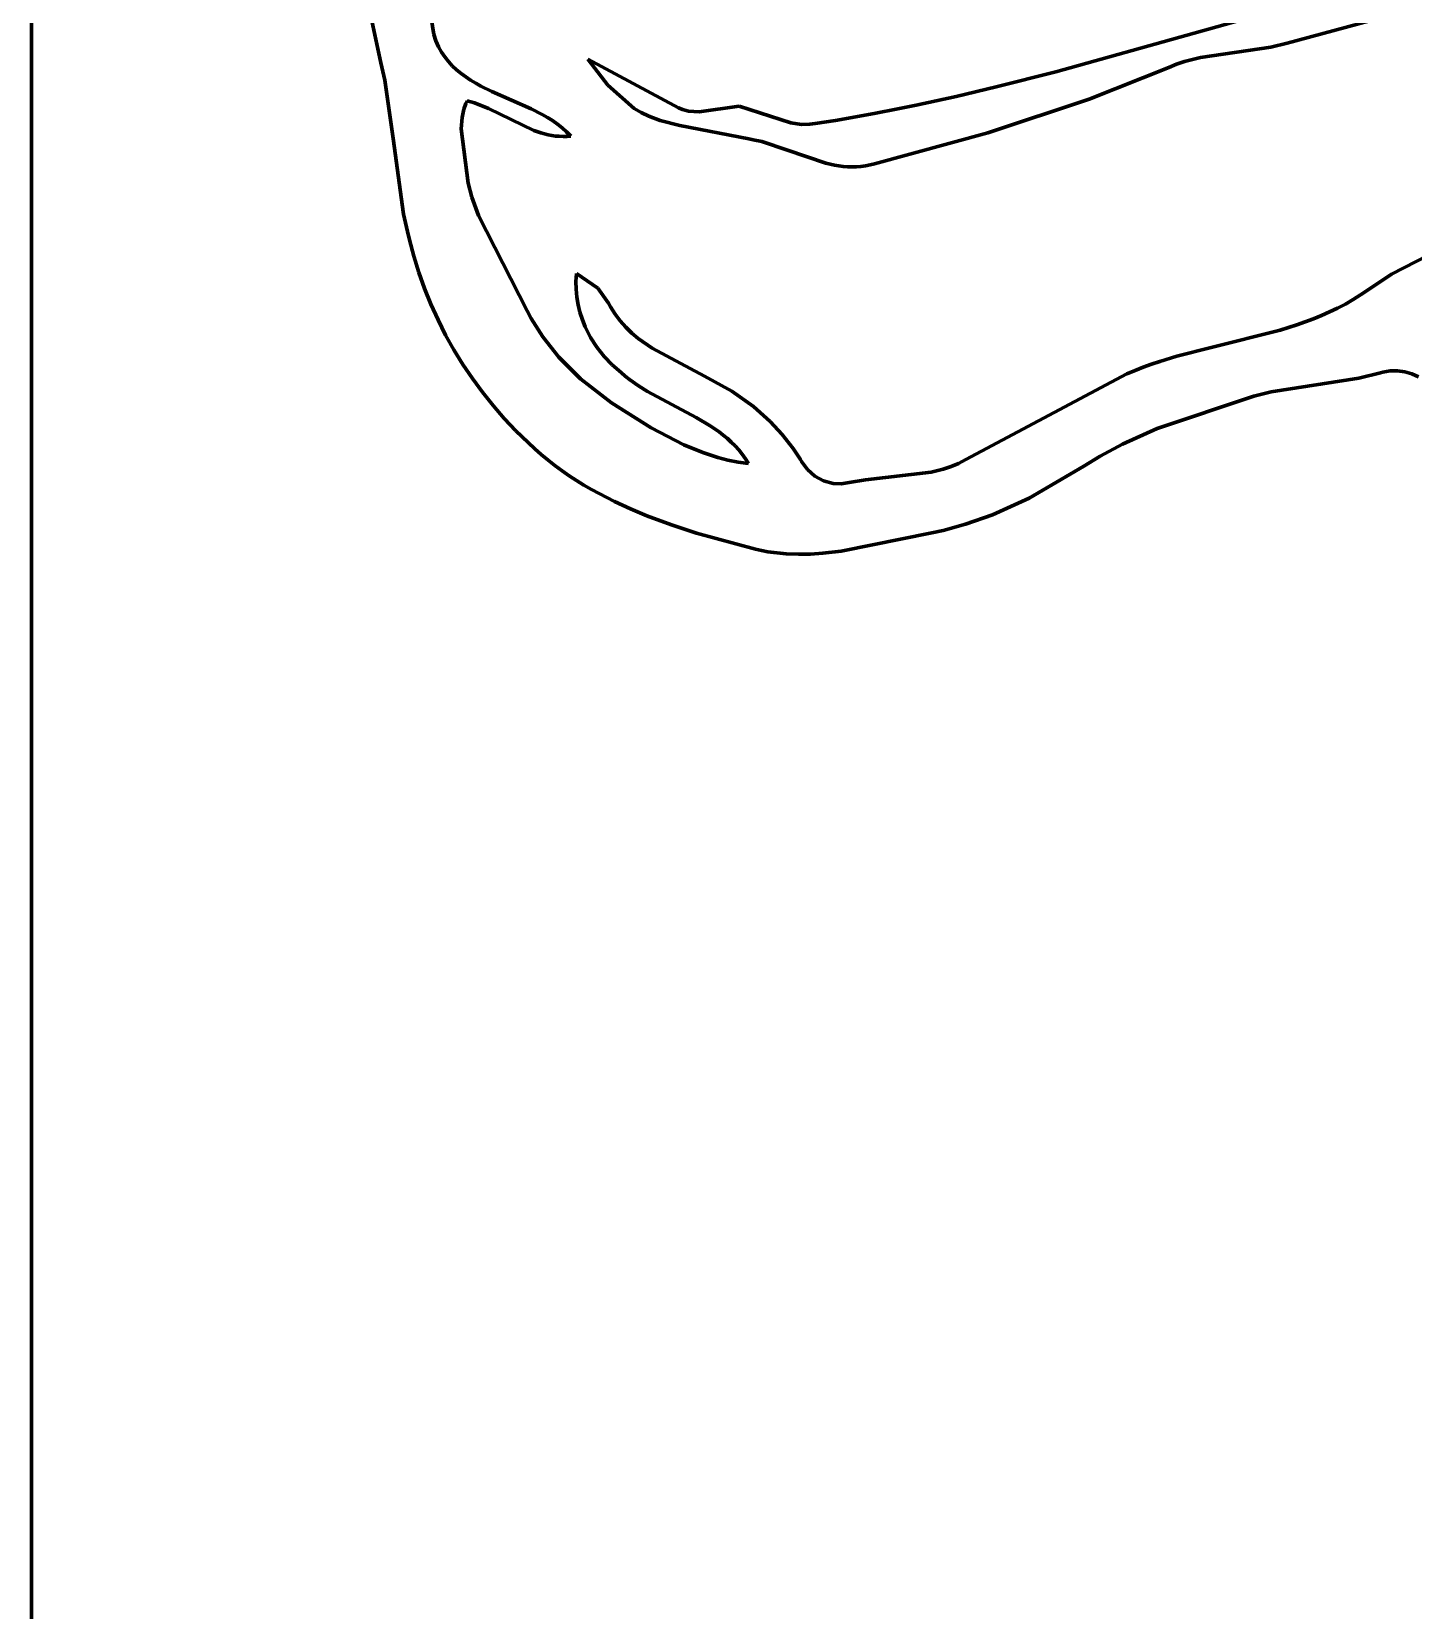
# Model space of a CAD drawing. Header units: millimetres. Extents: x 0 to 10.1, y 0 to 14.2.
# Drawn here: x 0 to 2.279, y 2.992 to 5.595 of the extents above; entities that cross this region are included whole.
import ezdxf

# ---------------------------------------------------------------- set-up
doc = ezdxf.new("R2010")
doc.units = ezdxf.units.MM
doc.layers.add('color#010101ff', color=7, linetype='CONTINUOUS', lineweight=100)
doc.layers.add('color#ffffffff', color=7, linetype='CONTINUOUS', lineweight=100)

msp = doc.modelspace()

# ---------------------------------------------------------------- linework, layer by layer
at = {"layer": 'color#010101ff'}
for p, q in [((0.5762, 5.5438), (0.5164, 5.8191)), ((2.7364, 5.7578), (2.0706, 5.5763)), ((0.6521, 5.662), (0.6633, 5.5904)), ((1.689, 5.5292), (2.1452, 5.6572)), ((0.6633, 5.5904), (0.6669, 5.5801)), ((0.6669, 5.5801), (0.6711, 5.5705)), ((2.0706, 5.5763), (2.0438, 5.5697)), ((0.6711, 5.5705), (0.676, 5.5617)), ((0.676, 5.5617), (0.6814, 5.5535)), ((0.6814, 5.5535), (0.6874, 5.5459)), ((0.6874, 5.5459), (0.6938, 5.5388)), ((0.9502, 5.5068), (0.9175, 5.5499)), ((0.9175, 5.5499), (1.0667, 5.4697)), ((1.9012, 5.546), (1.8881, 5.5415)), ((1.9278, 5.5528), (1.9012, 5.546)), ((2.0438, 5.5697), (1.9278, 5.5528)), ((0.5828, 5.5154), (0.5762, 5.5438)), ((0.6938, 5.5388), (0.7008, 5.5323)), ((0.7008, 5.5323), (0.7082, 5.5262)), ((0.7082, 5.5262), (0.7159, 5.5205)), ((0.7159, 5.5205), (0.724, 5.5152)), ((1.5907, 5.5042), (1.689, 5.5292)), ((1.8753, 5.536), (1.7443, 5.4842)), ((1.8881, 5.5415), (1.8753, 5.536)), ((0.5964, 5.4193), (0.5828, 5.5154)), ((0.724, 5.5152), (0.7324, 5.5102)), ((0.7324, 5.5102), (0.741, 5.5055)), ((0.741, 5.5055), (0.759, 5.4967)), ((0.759, 5.4967), (0.8241, 5.468)), ((0.9935, 5.4686), (0.9502, 5.5068)), ((1.5248, 5.4886), (1.5907, 5.5042)), ((0.7131, 5.4677), (0.71, 5.4539)), ((0.7163, 5.4768), (0.7131, 5.4677)), ((0.7183, 5.4813), (0.7163, 5.4768)), ((0.7303, 5.4778), (0.7183, 5.4813)), ((0.7537, 5.4684), (0.7303, 5.4778)), ((0.8282, 5.4325), (0.7537, 5.4684)), ((0.8241, 5.468), (0.8421, 5.4588)), ((1.0054, 5.4619), (0.9935, 5.4686)), ((1.0667, 5.4697), (1.0734, 5.4668)), ((1.0734, 5.4668), (1.0836, 5.4641)), ((1.1008, 5.4629), (1.167, 5.4723)), ((1.167, 5.4723), (1.2523, 5.4448)), ((1.3924, 5.4609), (1.4256, 5.4674)), ((1.4256, 5.4674), (1.4588, 5.4741)), ((1.4588, 5.4741), (1.5248, 5.4886)), ((1.7443, 5.4842), (1.5772, 5.4283)), ((0.71, 5.4539), (0.7083, 5.4352)), ((0.8421, 5.4588), (0.8507, 5.4538)), ((0.8507, 5.4538), (0.8591, 5.4485)), ((0.8591, 5.4485), (0.8673, 5.4428)), ((0.8673, 5.4428), (0.875, 5.4367)), ((1.0177, 5.4561), (1.0054, 5.4619)), ((1.0366, 5.449), (1.0177, 5.4561)), ((1.0693, 5.4404), (1.0366, 5.449)), ((1.0836, 5.4641), (1.1008, 5.4629)), ((1.2523, 5.4448), (1.2698, 5.4424)), ((1.2698, 5.4424), (1.2832, 5.4425)), ((1.2832, 5.4425), (1.2923, 5.4436)), ((1.2923, 5.4436), (1.3258, 5.449)), ((1.3258, 5.449), (1.3591, 5.4548)), ((1.3591, 5.4548), (1.3924, 5.4609)), ((0.6134, 5.2943), (0.5964, 5.4193)), ((0.7083, 5.4352), (0.7199, 5.3456)), ((0.84, 5.4285), (0.8282, 5.4325)), ((0.8519, 5.4253), (0.84, 5.4285)), ((0.8641, 5.4232), (0.8519, 5.4253)), ((0.8703, 5.4227), (0.8641, 5.4232)), ((0.8766, 5.4224), (0.8703, 5.4227)), ((0.875, 5.4367), (0.8824, 5.4302)), ((0.883, 5.4226), (0.8766, 5.4224)), ((0.8824, 5.4302), (0.8894, 5.4231)), ((0.8894, 5.4231), (0.883, 5.4226)), ((1.1827, 5.4183), (1.0693, 5.4404)), ((1.19, 5.4171), (1.1827, 5.4183)), ((1.2043, 5.4139), (1.19, 5.4171)), ((1.5772, 5.4283), (1.3903, 5.3774)), ((1.2468, 5.4), (1.2043, 5.4139)), ((1.3099, 5.3783), (1.2468, 5.4)), ((1.3242, 5.3751), (1.3099, 5.3783)), ((1.3385, 5.373), (1.3242, 5.3751)), ((1.3458, 5.3724), (1.3385, 5.373)), ((1.353, 5.3721), (1.3458, 5.3724)), ((1.3604, 5.3723), (1.353, 5.3721)), ((1.3678, 5.3729), (1.3604, 5.3723)), ((1.3752, 5.3739), (1.3678, 5.3729)), ((1.3827, 5.3754), (1.3752, 5.3739)), ((1.3903, 5.3774), (1.3827, 5.3754)), ((0.7199, 5.3456), (0.7262, 5.3224)), ((0.7262, 5.3224), (0.737, 5.2922)), ((0.6201, 5.2659), (0.6134, 5.2943)), ((0.737, 5.2922), (0.8171, 5.1352)), ((2.2429, 5.1956), (2.4419, 5.2977)), ((0.6233, 5.2522), (0.6201, 5.2659)), ((0.6305, 5.2251), (0.6233, 5.2522)), ((0.6388, 5.1983), (0.6305, 5.2251)), ((0.6482, 5.1718), (0.6388, 5.1983)), ((0.8978, 5.1834), (0.8985, 5.1965)), ((0.898, 5.1704), (0.8978, 5.1834)), ((0.8985, 5.1965), (0.934, 5.1725)), ((2.2041, 5.1697), (2.2429, 5.1956)), ((0.6587, 5.1458), (0.6482, 5.1718)), ((0.8993, 5.1576), (0.898, 5.1704)), ((0.9014, 5.1449), (0.8993, 5.1576)), ((0.934, 5.1725), (0.9515, 5.1478)), ((2.1794, 5.1534), (2.1918, 5.1613)), ((2.1918, 5.1613), (2.2041, 5.1697)), ((0.6703, 5.1202), (0.6587, 5.1458)), ((0.8171, 5.1352), (0.8238, 5.1224)), ((0.9044, 5.1325), (0.9014, 5.1449)), ((0.9084, 5.1203), (0.9044, 5.1325)), ((0.9515, 5.1478), (0.9549, 5.1415)), ((0.9549, 5.1415), (0.9586, 5.1353)), ((0.9586, 5.1353), (0.9625, 5.1294)), ((0.9625, 5.1294), (0.9709, 5.1183)), ((2.1274, 5.1272), (2.1407, 5.1331)), ((2.1407, 5.1331), (2.1538, 5.1394)), ((2.1538, 5.1394), (2.1667, 5.1461)), ((2.1667, 5.1461), (2.1794, 5.1534)), ((0.6829, 5.0951), (0.6703, 5.1202)), ((0.8238, 5.1224), (0.8429, 5.092)), ((0.9131, 5.1084), (0.9084, 5.1203)), ((0.9217, 5.0912), (0.9131, 5.1084)), ((0.9709, 5.1183), (0.9801, 5.108)), ((0.9801, 5.108), (0.99, 5.0984)), ((1.9455, 5.0747), (2.059, 5.1032)), ((2.059, 5.1032), (2.0868, 5.1119)), ((2.0868, 5.1119), (2.1005, 5.1167)), ((2.1005, 5.1167), (2.114, 5.1217)), ((2.114, 5.1217), (2.1274, 5.1272)), ((0.6966, 5.0705), (0.6829, 5.0951)), ((0.8429, 5.092), (0.8696, 5.0583)), ((0.9321, 5.075), (0.9217, 5.0912)), ((0.99, 5.0984), (1.0006, 5.0895)), ((1.0006, 5.0895), (1.0232, 5.0733)), ((0.7112, 5.0466), (0.6966, 5.0705)), ((0.8696, 5.0583), (0.9053, 5.0229)), ((0.9441, 5.0598), (0.9321, 5.075)), ((0.9575, 5.0459), (0.9441, 5.0598)), ((1.0232, 5.0733), (1.1099, 5.0275)), ((1.8471, 5.0469), (1.8609, 5.0515)), ((1.8609, 5.0515), (1.8888, 5.06)), ((1.8888, 5.06), (1.9455, 5.0747)), ((0.7269, 5.0232), (0.7112, 5.0466)), ((0.9724, 5.0333), (0.9575, 5.0459)), ((0.9791, 5.0274), (0.9724, 5.0333)), ((0.9861, 5.0218), (0.9791, 5.0274)), ((1.1099, 5.0275), (1.1548, 5.0026)), ((1.541, 4.8898), (1.8064, 5.031)), ((1.8064, 5.031), (1.8198, 5.0367)), ((1.8198, 5.0367), (1.8334, 5.042)), ((1.8334, 5.042), (1.8471, 5.0469)), ((2.2245, 5.0327), (2.1889, 5.0237)), ((2.2284, 5.0338), (2.2245, 5.0327)), ((2.2403, 5.0358), (2.2284, 5.0338)), ((2.2524, 5.036), (2.2403, 5.0358)), ((2.2645, 5.0343), (2.2524, 5.036)), ((2.2762, 5.031), (2.2645, 5.0343)), ((2.2873, 5.0261), (2.2762, 5.031)), ((0.7435, 5.0006), (0.7269, 5.0232)), ((0.761, 4.9787), (0.7435, 5.0006)), ((0.9053, 5.0229), (0.9565, 4.9835)), ((1.0007, 5.0113), (0.9861, 5.0218)), ((1.0159, 5.0018), (1.0007, 5.0113)), ((1.0959, 4.9593), (1.0159, 5.0018)), ((1.1548, 5.0026), (1.1907, 4.977)), ((2.044, 5.0013), (2.0156, 4.994)), ((2.1889, 5.0237), (2.044, 5.0013)), ((0.7794, 4.9575), (0.761, 4.9787)), ((0.9565, 4.9835), (1.022, 4.9422)), ((1.1907, 4.977), (1.2181, 4.9527)), ((2.0156, 4.994), (1.8563, 4.9411)), ((0.7988, 4.9371), (0.7794, 4.9575)), ((1.119, 4.9456), (1.0959, 4.9593)), ((1.2181, 4.9527), (1.2381, 4.9313)), ((0.819, 4.9176), (0.7988, 4.9371)), ((1.022, 4.9422), (1.0754, 4.9142)), ((1.1337, 4.9356), (1.119, 4.9456)), ((1.1407, 4.9302), (1.1337, 4.9356)), ((1.1475, 4.9245), (1.1407, 4.9302)), ((1.154, 4.9185), (1.1475, 4.9245)), ((1.2381, 4.9313), (1.2561, 4.9081)), ((1.8563, 4.9411), (1.799, 4.9153)), ((0.8297, 4.9076), (0.819, 4.9176)), ((0.8406, 4.898), (0.8297, 4.9076)), ((0.8518, 4.8888), (0.8406, 4.898)), ((1.0754, 4.9142), (1.1071, 4.9012)), ((1.1071, 4.9012), (1.1315, 4.8933)), ((1.1603, 4.9122), (1.154, 4.9185)), ((1.1663, 4.9056), (1.1603, 4.9122)), ((1.1719, 4.8985), (1.1663, 4.9056)), ((1.1773, 4.891), (1.1719, 4.8985)), ((1.2561, 4.9081), (1.2681, 4.8896)), ((1.762, 4.8954), (1.7351, 4.8789)), ((1.799, 4.9153), (1.762, 4.8954)), ((0.8632, 4.8799), (0.8518, 4.8888)), ((0.8748, 4.8713), (0.8632, 4.8799)), ((0.8866, 4.8631), (0.8748, 4.8713)), ((1.1315, 4.8933), (1.1481, 4.889)), ((1.1481, 4.889), (1.165, 4.8856)), ((1.165, 4.8856), (1.1822, 4.8831)), ((1.1822, 4.8831), (1.1773, 4.891)), ((1.2681, 4.8896), (1.2697, 4.8866)), ((1.2697, 4.8866), (1.2795, 4.8731)), ((1.2795, 4.8731), (1.2918, 4.8623)), ((1.3754, 4.8561), (1.4838, 4.869)), ((1.4838, 4.869), (1.5034, 4.8739)), ((1.5034, 4.8739), (1.5163, 4.8782)), ((1.5163, 4.8782), (1.5288, 4.8835)), ((1.5288, 4.8835), (1.541, 4.8898)), ((1.7351, 4.8789), (1.6451, 4.8262)), ((0.8987, 4.8553), (0.8866, 4.8631)), ((0.9109, 4.8477), (0.8987, 4.8553)), ((0.9233, 4.8404), (0.9109, 4.8477)), ((1.2918, 4.8623), (1.3062, 4.8545)), ((1.3062, 4.8545), (1.322, 4.8502)), ((1.322, 4.8502), (1.3352, 4.8496)), ((1.3352, 4.8496), (1.3486, 4.8517)), ((1.3486, 4.8517), (1.3754, 4.8561)), ((0.9359, 4.8335), (0.9233, 4.8404)), ((0.9615, 4.8204), (0.9359, 4.8335)), ((0.9877, 4.8083), (0.9615, 4.8204)), ((1.6451, 4.8262), (1.5847, 4.7988)), ((1.0144, 4.7972), (0.9877, 4.8083)), ((1.0552, 4.7821), (1.0144, 4.7972)), ((1.5847, 4.7988), (1.5401, 4.783)), ((1.0966, 4.7686), (1.0552, 4.7821)), ((1.194, 4.7418), (1.0966, 4.7686)), ((1.4848, 4.769), (1.3351, 4.7389)), ((1.5035, 4.773), (1.4848, 4.769)), ((1.5401, 4.783), (1.5035, 4.773)), ((1.204, 4.7396), (1.194, 4.7418)), ((1.2141, 4.7378), (1.204, 4.7396)), ((1.3351, 4.7389), (1.3049, 4.7354)), ((1.2242, 4.7363), (1.2141, 4.7378)), ((1.2343, 4.7352), (1.2242, 4.7363)), ((1.2443, 4.7344), (1.2343, 4.7352)), ((1.2645, 4.7337), (1.2443, 4.7344)), ((1.2847, 4.734), (1.2645, 4.7337)), ((1.3049, 4.7354), (1.2847, 4.734))]:
    msp.add_line(p, q, dxfattribs=at)
at = {"layer": 'color#ffffffff'}
for p, q in [((0, 0), (0, 8.09)), ((0.5164, 5.8191), (0.5762, 5.5438)), ((2.0706, 5.5763), (2.7364, 5.7578)), ((0.6633, 5.5904), (0.6521, 5.662)), ((2.1452, 5.6572), (1.689, 5.5292)), ((0.6669, 5.5801), (0.6633, 5.5904)), ((0.6711, 5.5705), (0.6669, 5.5801)), ((2.0438, 5.5697), (2.0706, 5.5763)), ((0.676, 5.5617), (0.6711, 5.5705)), ((0.6814, 5.5535), (0.676, 5.5617)), ((0.6874, 5.5459), (0.6814, 5.5535)), ((0.6938, 5.5388), (0.6874, 5.5459)), ((1.0667, 5.4697), (0.9175, 5.5499)), ((0.9175, 5.5499), (0.9502, 5.5068)), ((1.8881, 5.5415), (1.9012, 5.546)), ((1.9012, 5.546), (1.9278, 5.5528)), ((1.9278, 5.5528), (2.0438, 5.5697)), ((0.5762, 5.5438), (0.5828, 5.5154)), ((0.7008, 5.5323), (0.6938, 5.5388)), ((0.7082, 5.5262), (0.7008, 5.5323)), ((0.7159, 5.5205), (0.7082, 5.5262)), ((0.724, 5.5152), (0.7159, 5.5205)), ((1.689, 5.5292), (1.5907, 5.5042)), ((1.7443, 5.4842), (1.8753, 5.536)), ((1.8753, 5.536), (1.8881, 5.5415)), ((0.5828, 5.5154), (0.5964, 5.4193)), ((0.7324, 5.5102), (0.724, 5.5152)), ((0.741, 5.5055), (0.7324, 5.5102)), ((0.759, 5.4967), (0.741, 5.5055)), ((0.8241, 5.468), (0.759, 5.4967)), ((0.9502, 5.5068), (0.9935, 5.4686)), ((1.5907, 5.5042), (1.5248, 5.4886)), ((0.71, 5.4539), (0.7131, 5.4677)), ((0.7131, 5.4677), (0.7163, 5.4768)), ((0.7163, 5.4768), (0.7183, 5.4813)), ((0.7183, 5.4813), (0.7303, 5.4778)), ((0.7303, 5.4778), (0.7537, 5.4684)), ((0.7537, 5.4684), (0.8282, 5.4325)), ((0.8421, 5.4588), (0.8241, 5.468)), ((0.9935, 5.4686), (1.0054, 5.4619)), ((1.0734, 5.4668), (1.0667, 5.4697)), ((1.0836, 5.4641), (1.0734, 5.4668)), ((1.167, 5.4723), (1.1008, 5.4629)), ((1.2523, 5.4448), (1.167, 5.4723)), ((1.4256, 5.4674), (1.3924, 5.4609)), ((1.4588, 5.4741), (1.4256, 5.4674)), ((1.5248, 5.4886), (1.4588, 5.4741)), ((1.5772, 5.4283), (1.7443, 5.4842)), ((0.7083, 5.4352), (0.71, 5.4539)), ((0.8507, 5.4538), (0.8421, 5.4588)), ((0.8591, 5.4485), (0.8507, 5.4538)), ((0.8673, 5.4428), (0.8591, 5.4485)), ((0.875, 5.4367), (0.8673, 5.4428)), ((1.0054, 5.4619), (1.0177, 5.4561)), ((1.0177, 5.4561), (1.0366, 5.449)), ((1.0366, 5.449), (1.0693, 5.4404)), ((1.1008, 5.4629), (1.0836, 5.4641)), ((1.2698, 5.4424), (1.2523, 5.4448)), ((1.2832, 5.4425), (1.2698, 5.4424)), ((1.2923, 5.4436), (1.2832, 5.4425)), ((1.3258, 5.449), (1.2923, 5.4436)), ((1.3591, 5.4548), (1.3258, 5.449)), ((1.3924, 5.4609), (1.3591, 5.4548)), ((0.5964, 5.4193), (0.6134, 5.2943)), ((0.7199, 5.3456), (0.7083, 5.4352)), ((0.8282, 5.4325), (0.84, 5.4285)), ((0.84, 5.4285), (0.8519, 5.4253)), ((0.8519, 5.4253), (0.8641, 5.4232)), ((0.8641, 5.4232), (0.8703, 5.4227)), ((0.8703, 5.4227), (0.8766, 5.4224)), ((0.8824, 5.4302), (0.875, 5.4367)), ((0.8766, 5.4224), (0.883, 5.4226)), ((0.8894, 5.4231), (0.8824, 5.4302)), ((0.883, 5.4226), (0.8894, 5.4231)), ((1.0693, 5.4404), (1.1827, 5.4183)), ((1.1827, 5.4183), (1.19, 5.4171)), ((1.19, 5.4171), (1.2043, 5.4139)), ((1.3903, 5.3774), (1.5772, 5.4283)), ((1.2043, 5.4139), (1.2468, 5.4)), ((1.2468, 5.4), (1.3099, 5.3783)), ((1.3099, 5.3783), (1.3242, 5.3751)), ((1.3242, 5.3751), (1.3385, 5.373)), ((1.3385, 5.373), (1.3458, 5.3724)), ((1.3458, 5.3724), (1.353, 5.3721)), ((1.353, 5.3721), (1.3604, 5.3723)), ((1.3604, 5.3723), (1.3678, 5.3729)), ((1.3678, 5.3729), (1.3752, 5.3739)), ((1.3752, 5.3739), (1.3827, 5.3754)), ((1.3827, 5.3754), (1.3903, 5.3774)), ((0.7262, 5.3224), (0.7199, 5.3456)), ((0.737, 5.2922), (0.7262, 5.3224)), ((0.6134, 5.2943), (0.6201, 5.2659)), ((0.8171, 5.1352), (0.737, 5.2922)), ((2.4419, 5.2977), (2.2429, 5.1956)), ((0.6201, 5.2659), (0.6233, 5.2522)), ((0.6233, 5.2522), (0.6305, 5.2251)), ((0.6305, 5.2251), (0.6388, 5.1983)), ((0.6388, 5.1983), (0.6482, 5.1718)), ((0.8985, 5.1965), (0.8978, 5.1834)), ((0.8978, 5.1834), (0.898, 5.1704)), ((0.934, 5.1725), (0.8985, 5.1965)), ((2.2429, 5.1956), (2.2041, 5.1697)), ((0.6482, 5.1718), (0.6587, 5.1458)), ((0.898, 5.1704), (0.8993, 5.1576)), ((0.8993, 5.1576), (0.9014, 5.1449)), ((0.9515, 5.1478), (0.934, 5.1725)), ((2.1918, 5.1613), (2.1794, 5.1534)), ((2.2041, 5.1697), (2.1918, 5.1613)), ((0.6587, 5.1458), (0.6703, 5.1202)), ((0.8238, 5.1224), (0.8171, 5.1352)), ((0.9014, 5.1449), (0.9044, 5.1325)), ((0.9044, 5.1325), (0.9084, 5.1203)), ((0.9549, 5.1415), (0.9515, 5.1478)), ((0.9586, 5.1353), (0.9549, 5.1415)), ((0.9625, 5.1294), (0.9586, 5.1353)), ((0.9709, 5.1183), (0.9625, 5.1294)), ((2.1407, 5.1331), (2.1274, 5.1272)), ((2.1538, 5.1394), (2.1407, 5.1331)), ((2.1667, 5.1461), (2.1538, 5.1394)), ((2.1794, 5.1534), (2.1667, 5.1461)), ((0.6703, 5.1202), (0.6829, 5.0951)), ((0.8429, 5.092), (0.8238, 5.1224)), ((0.9084, 5.1203), (0.9131, 5.1084)), ((0.9131, 5.1084), (0.9217, 5.0912)), ((0.9801, 5.108), (0.9709, 5.1183)), ((0.99, 5.0984), (0.9801, 5.108)), ((2.059, 5.1032), (1.9455, 5.0747)), ((2.0868, 5.1119), (2.059, 5.1032)), ((2.1005, 5.1167), (2.0868, 5.1119)), ((2.114, 5.1217), (2.1005, 5.1167)), ((2.1274, 5.1272), (2.114, 5.1217)), ((0.6829, 5.0951), (0.6966, 5.0705)), ((0.8696, 5.0583), (0.8429, 5.092)), ((0.9217, 5.0912), (0.9321, 5.075)), ((1.0006, 5.0895), (0.99, 5.0984)), ((1.0232, 5.0733), (1.0006, 5.0895)), ((0.6966, 5.0705), (0.7112, 5.0466)), ((0.9053, 5.0229), (0.8696, 5.0583)), ((0.9321, 5.075), (0.9441, 5.0598)), ((0.9441, 5.0598), (0.9575, 5.0459)), ((1.1099, 5.0275), (1.0232, 5.0733)), ((1.8609, 5.0515), (1.8471, 5.0469)), ((1.8888, 5.06), (1.8609, 5.0515)), ((1.9455, 5.0747), (1.8888, 5.06)), ((0.7112, 5.0466), (0.7269, 5.0232)), ((0.9575, 5.0459), (0.9724, 5.0333)), ((0.9724, 5.0333), (0.9791, 5.0274)), ((0.9791, 5.0274), (0.9861, 5.0218)), ((1.1548, 5.0026), (1.1099, 5.0275)), ((1.8064, 5.031), (1.541, 4.8898)), ((1.8198, 5.0367), (1.8064, 5.031)), ((1.8334, 5.042), (1.8198, 5.0367)), ((1.8471, 5.0469), (1.8334, 5.042)), ((2.1889, 5.0237), (2.2245, 5.0327)), ((2.2245, 5.0327), (2.2284, 5.0338)), ((2.2284, 5.0338), (2.2403, 5.0358)), ((2.2403, 5.0358), (2.2524, 5.036)), ((2.2524, 5.036), (2.2645, 5.0343)), ((2.2645, 5.0343), (2.2762, 5.031)), ((2.2762, 5.031), (2.2873, 5.0261)), ((0.7269, 5.0232), (0.7435, 5.0006)), ((0.7435, 5.0006), (0.761, 4.9787)), ((0.9565, 4.9835), (0.9053, 5.0229)), ((0.9861, 5.0218), (1.0007, 5.0113)), ((1.0007, 5.0113), (1.0159, 5.0018)), ((1.0159, 5.0018), (1.0959, 4.9593)), ((1.1907, 4.977), (1.1548, 5.0026)), ((2.0156, 4.994), (2.044, 5.0013)), ((2.044, 5.0013), (2.1889, 5.0237)), ((0.761, 4.9787), (0.7794, 4.9575)), ((1.022, 4.9422), (0.9565, 4.9835)), ((1.2181, 4.9527), (1.1907, 4.977)), ((1.8563, 4.9411), (2.0156, 4.994)), ((0.7794, 4.9575), (0.7988, 4.9371)), ((1.0959, 4.9593), (1.119, 4.9456)), ((1.2381, 4.9313), (1.2181, 4.9527)), ((0.7988, 4.9371), (0.819, 4.9176)), ((1.0754, 4.9142), (1.022, 4.9422)), ((1.119, 4.9456), (1.1337, 4.9356)), ((1.1337, 4.9356), (1.1407, 4.9302)), ((1.1407, 4.9302), (1.1475, 4.9245)), ((1.1475, 4.9245), (1.154, 4.9185)), ((1.2561, 4.9081), (1.2381, 4.9313)), ((1.799, 4.9153), (1.8563, 4.9411)), ((0.819, 4.9176), (0.8297, 4.9076)), ((0.8297, 4.9076), (0.8406, 4.898)), ((0.8406, 4.898), (0.8518, 4.8888)), ((1.1071, 4.9012), (1.0754, 4.9142)), ((1.1315, 4.8933), (1.1071, 4.9012)), ((1.154, 4.9185), (1.1603, 4.9122)), ((1.1603, 4.9122), (1.1663, 4.9056)), ((1.1663, 4.9056), (1.1719, 4.8985)), ((1.1719, 4.8985), (1.1773, 4.891)), ((1.2681, 4.8896), (1.2561, 4.9081)), ((1.7351, 4.8789), (1.762, 4.8954)), ((1.762, 4.8954), (1.799, 4.9153)), ((0.8518, 4.8888), (0.8632, 4.8799)), ((0.8632, 4.8799), (0.8748, 4.8713)), ((0.8748, 4.8713), (0.8866, 4.8631)), ((1.1481, 4.889), (1.1315, 4.8933)), ((1.165, 4.8856), (1.1481, 4.889)), ((1.1822, 4.8831), (1.165, 4.8856)), ((1.1773, 4.891), (1.1822, 4.8831)), ((1.2697, 4.8866), (1.2681, 4.8896)), ((1.2795, 4.8731), (1.2697, 4.8866)), ((1.2918, 4.8623), (1.2795, 4.8731)), ((1.4838, 4.869), (1.3754, 4.8561)), ((1.5034, 4.8739), (1.4838, 4.869)), ((1.5163, 4.8782), (1.5034, 4.8739)), ((1.5288, 4.8835), (1.5163, 4.8782)), ((1.541, 4.8898), (1.5288, 4.8835)), ((1.6451, 4.8262), (1.7351, 4.8789)), ((0.8866, 4.8631), (0.8987, 4.8553)), ((0.8987, 4.8553), (0.9109, 4.8477)), ((0.9109, 4.8477), (0.9233, 4.8404)), ((1.3062, 4.8545), (1.2918, 4.8623)), ((1.322, 4.8502), (1.3062, 4.8545)), ((1.3352, 4.8496), (1.322, 4.8502)), ((1.3486, 4.8517), (1.3352, 4.8496)), ((1.3754, 4.8561), (1.3486, 4.8517)), ((0.9233, 4.8404), (0.9359, 4.8335)), ((0.9359, 4.8335), (0.9615, 4.8204)), ((0.9615, 4.8204), (0.9877, 4.8083)), ((1.5847, 4.7988), (1.6451, 4.8262)), ((0.9877, 4.8083), (1.0144, 4.7972)), ((1.0144, 4.7972), (1.0552, 4.7821)), ((1.5401, 4.783), (1.5847, 4.7988)), ((1.0552, 4.7821), (1.0966, 4.7686)), ((1.0966, 4.7686), (1.194, 4.7418)), ((1.3351, 4.7389), (1.4848, 4.769)), ((1.4848, 4.769), (1.5035, 4.773)), ((1.5035, 4.773), (1.5401, 4.783)), ((1.194, 4.7418), (1.204, 4.7396)), ((1.204, 4.7396), (1.2141, 4.7378)), ((1.3049, 4.7354), (1.3351, 4.7389)), ((1.2141, 4.7378), (1.2242, 4.7363)), ((1.2242, 4.7363), (1.2343, 4.7352)), ((1.2343, 4.7352), (1.2443, 4.7344)), ((1.2443, 4.7344), (1.2645, 4.7337)), ((1.2645, 4.7337), (1.2847, 4.734)), ((1.2847, 4.734), (1.3049, 4.7354))]:
    msp.add_line(p, q, dxfattribs=at)

doc.saveas('drawing.dxf')
